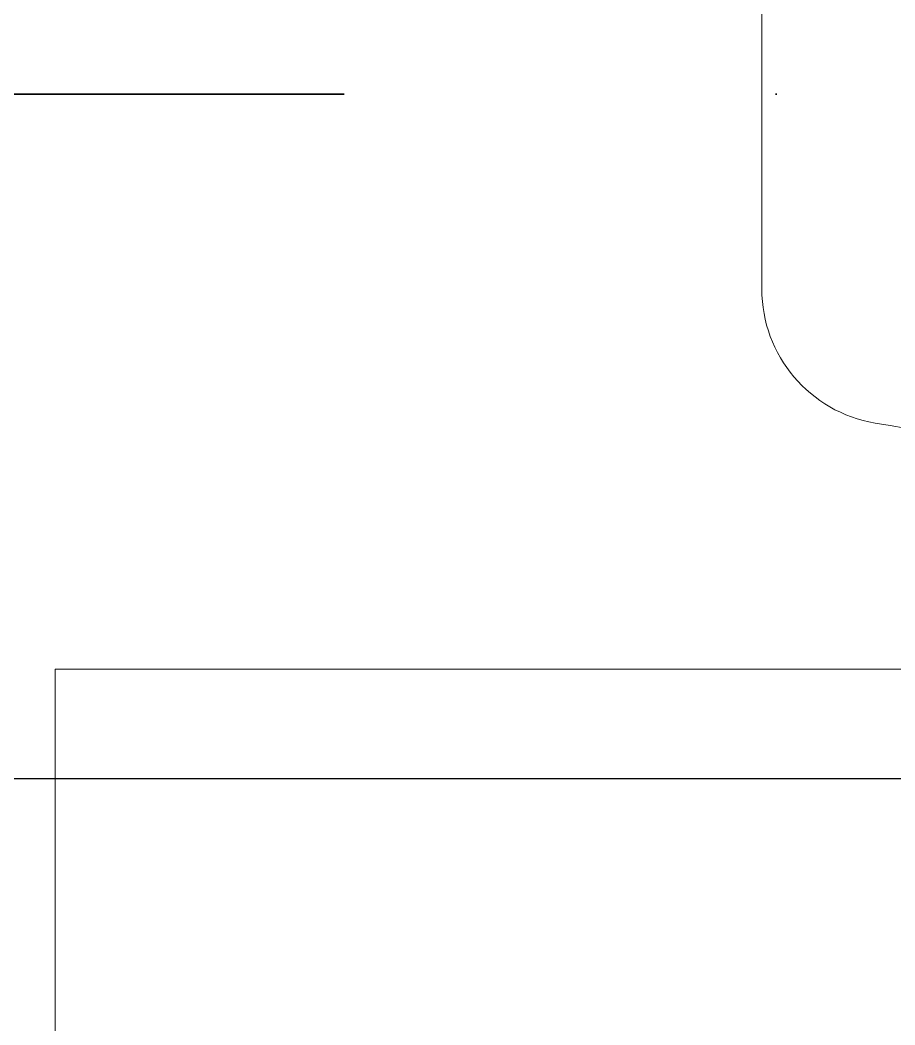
# Model space of a CAD drawing. Header units: inches. Extents: x -12418 to 183584, y -29325 to 19878.
# Drawn here: x 43313.7 to 43635.3, y -3690.5 to -3321.1 of the extents above; entities that cross this region are included whole.
import ezdxf

# ---------------------------------------------------------------- set-up
doc = ezdxf.new("R2010")
doc.units = ezdxf.units.IN
doc.header["$LTSCALE"] = 25
doc.header["$MEASUREMENT"] = 0
doc.linetypes.add('DASHDOT', pattern=[25.4, 12.7, -6.35, 0, -6.35])
doc.layers.get('0').update_dxf_attribs({"color": 8})
doc.layers.add('00-Ground Floor$0$False Ceiling', color=251, linetype='Continuous')
doc.layers.add('00-Ground Floor$0$LOADING', color=253, linetype='Continuous', lineweight=5)
doc.layers.add('E-LITE-CLNG-CNDT', color=6, linetype='DASHDOT', lineweight=35)

# ---------------------------------------------------------------- blocks, each defined once
blk = doc.blocks.new('00-Ground Floor$0$GF21043-P')
at = {"color": 0}
for p, q in [((0.8, 0), (0.8, 0.75)), ((-0.8, 0), (0.8, 0))]:
    blk.add_line(p, q, dxfattribs=at)
blk = doc.blocks.new('00-Ground Floor$0$GF21018-P')
at = {"color": 0}
blk.add_line((0.22049, 0.47563), (0.22049, 0.0675), dxfattribs=at)
for centre, radius, start, end in [((-0.0001, -0.52948), 1.06948, 80.36712, 99.63288), ((0.17049, 0.47563), 0.05, 0, 80.3671)]:
    blk.add_arc(centre, radius, start, end, dxfattribs=at)
blk = doc.blocks.new('00-Ground Floor$0$A$Ce9e1c4c3')
at = {"layer": '00-Ground Floor$0$False Ceiling', "color": 254, "linetype": 'Continuous'}
blk.add_line((-58200.95, -3600), (-54817.07, -3600), dxfattribs=at)
blk = doc.blocks.new('00-Ground Floor')
at = {"layer": '00-Ground Floor$0$False Ceiling', "color": 254}
blk.add_blockref('00-Ground Floor$0$A$Ce9e1c4c3', (100000, 0), dxfattribs=at)
at = {"layer": '00-Ground Floor$0$LOADING', "extrusion": (2.24021e-05, 7.77426e-06, 1), "xscale": 1000, "yscale": 1000, "zscale": 1000, "rotation": 179.9985892349695}
blk.add_blockref('00-Ground Floor$0$GF21018-P', (43806.88, -2944.39, 0.93), dxfattribs=at)
at = {"layer": '00-Ground Floor$0$LOADING', "extrusion": (2.24019e-05, 2.34868e-18, 1), "xscale": 1000, "yscale": 1000, "zscale": 1000, "rotation": 180}
blk.add_blockref('00-Ground Floor$0$GF21043-P', (44126.67, -3559.76, 0.96), dxfattribs=at)

msp = doc.modelspace()

# ---------------------------------------------------------------- linework, layer by layer
at = {"layer": 'E-LITE-CLNG-CNDT', "color": 1, "elevation": 0}
msp.add_lwpolyline([(40500, -3600), (40500, -3423.34, -0.414214), (40575, -3348.34), (44025.97, -3348.34, -0.414214), (44100.97, -3423.34), (44100.97, -3600)], format="xyb", dxfattribs=at)

# ---------------------------------------------------------------- block references
at = {"layer": 'E-LITE-CLNG-CNDT', "color": 1}
msp.add_blockref('00-Ground Floor', (0, 0), dxfattribs=at)

doc.saveas('drawing.dxf')
